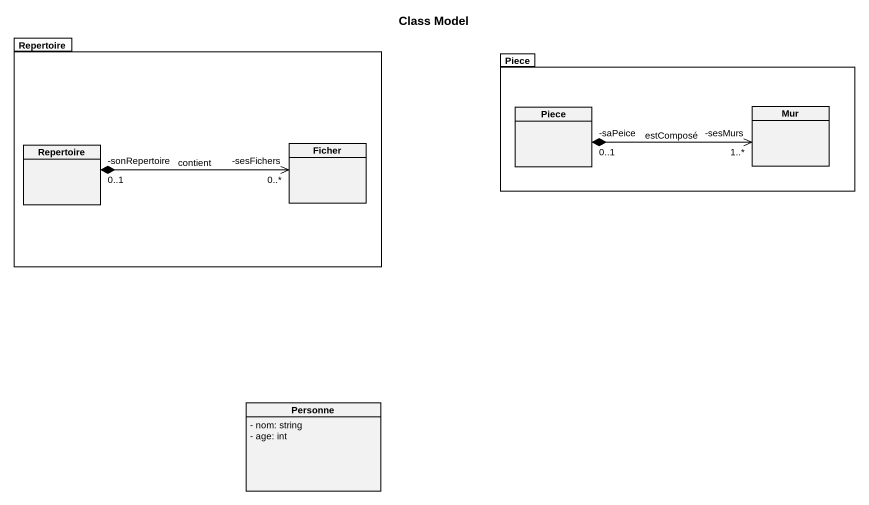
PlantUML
@startuml
title Class Model
hide circle
hide empty members
skinparam classAttributeIconSize 0
package Repertoire {
  class "Repertoire" as Repertoire_2
  class Ficher
}
package Piece {
  class "Piece" as Piece_2
  class Mur
}
class Personne {
  - nom: string
  - age: int
}
Mur "-sesMurs\n1..*" <-left-* "-saPeice\n0..1" Piece_2 : estComposé
Ficher "-sesFichers\n0..*" <-left-* "-sonRepertoire\n0..1" Repertoire_2 : contient
@enduml
